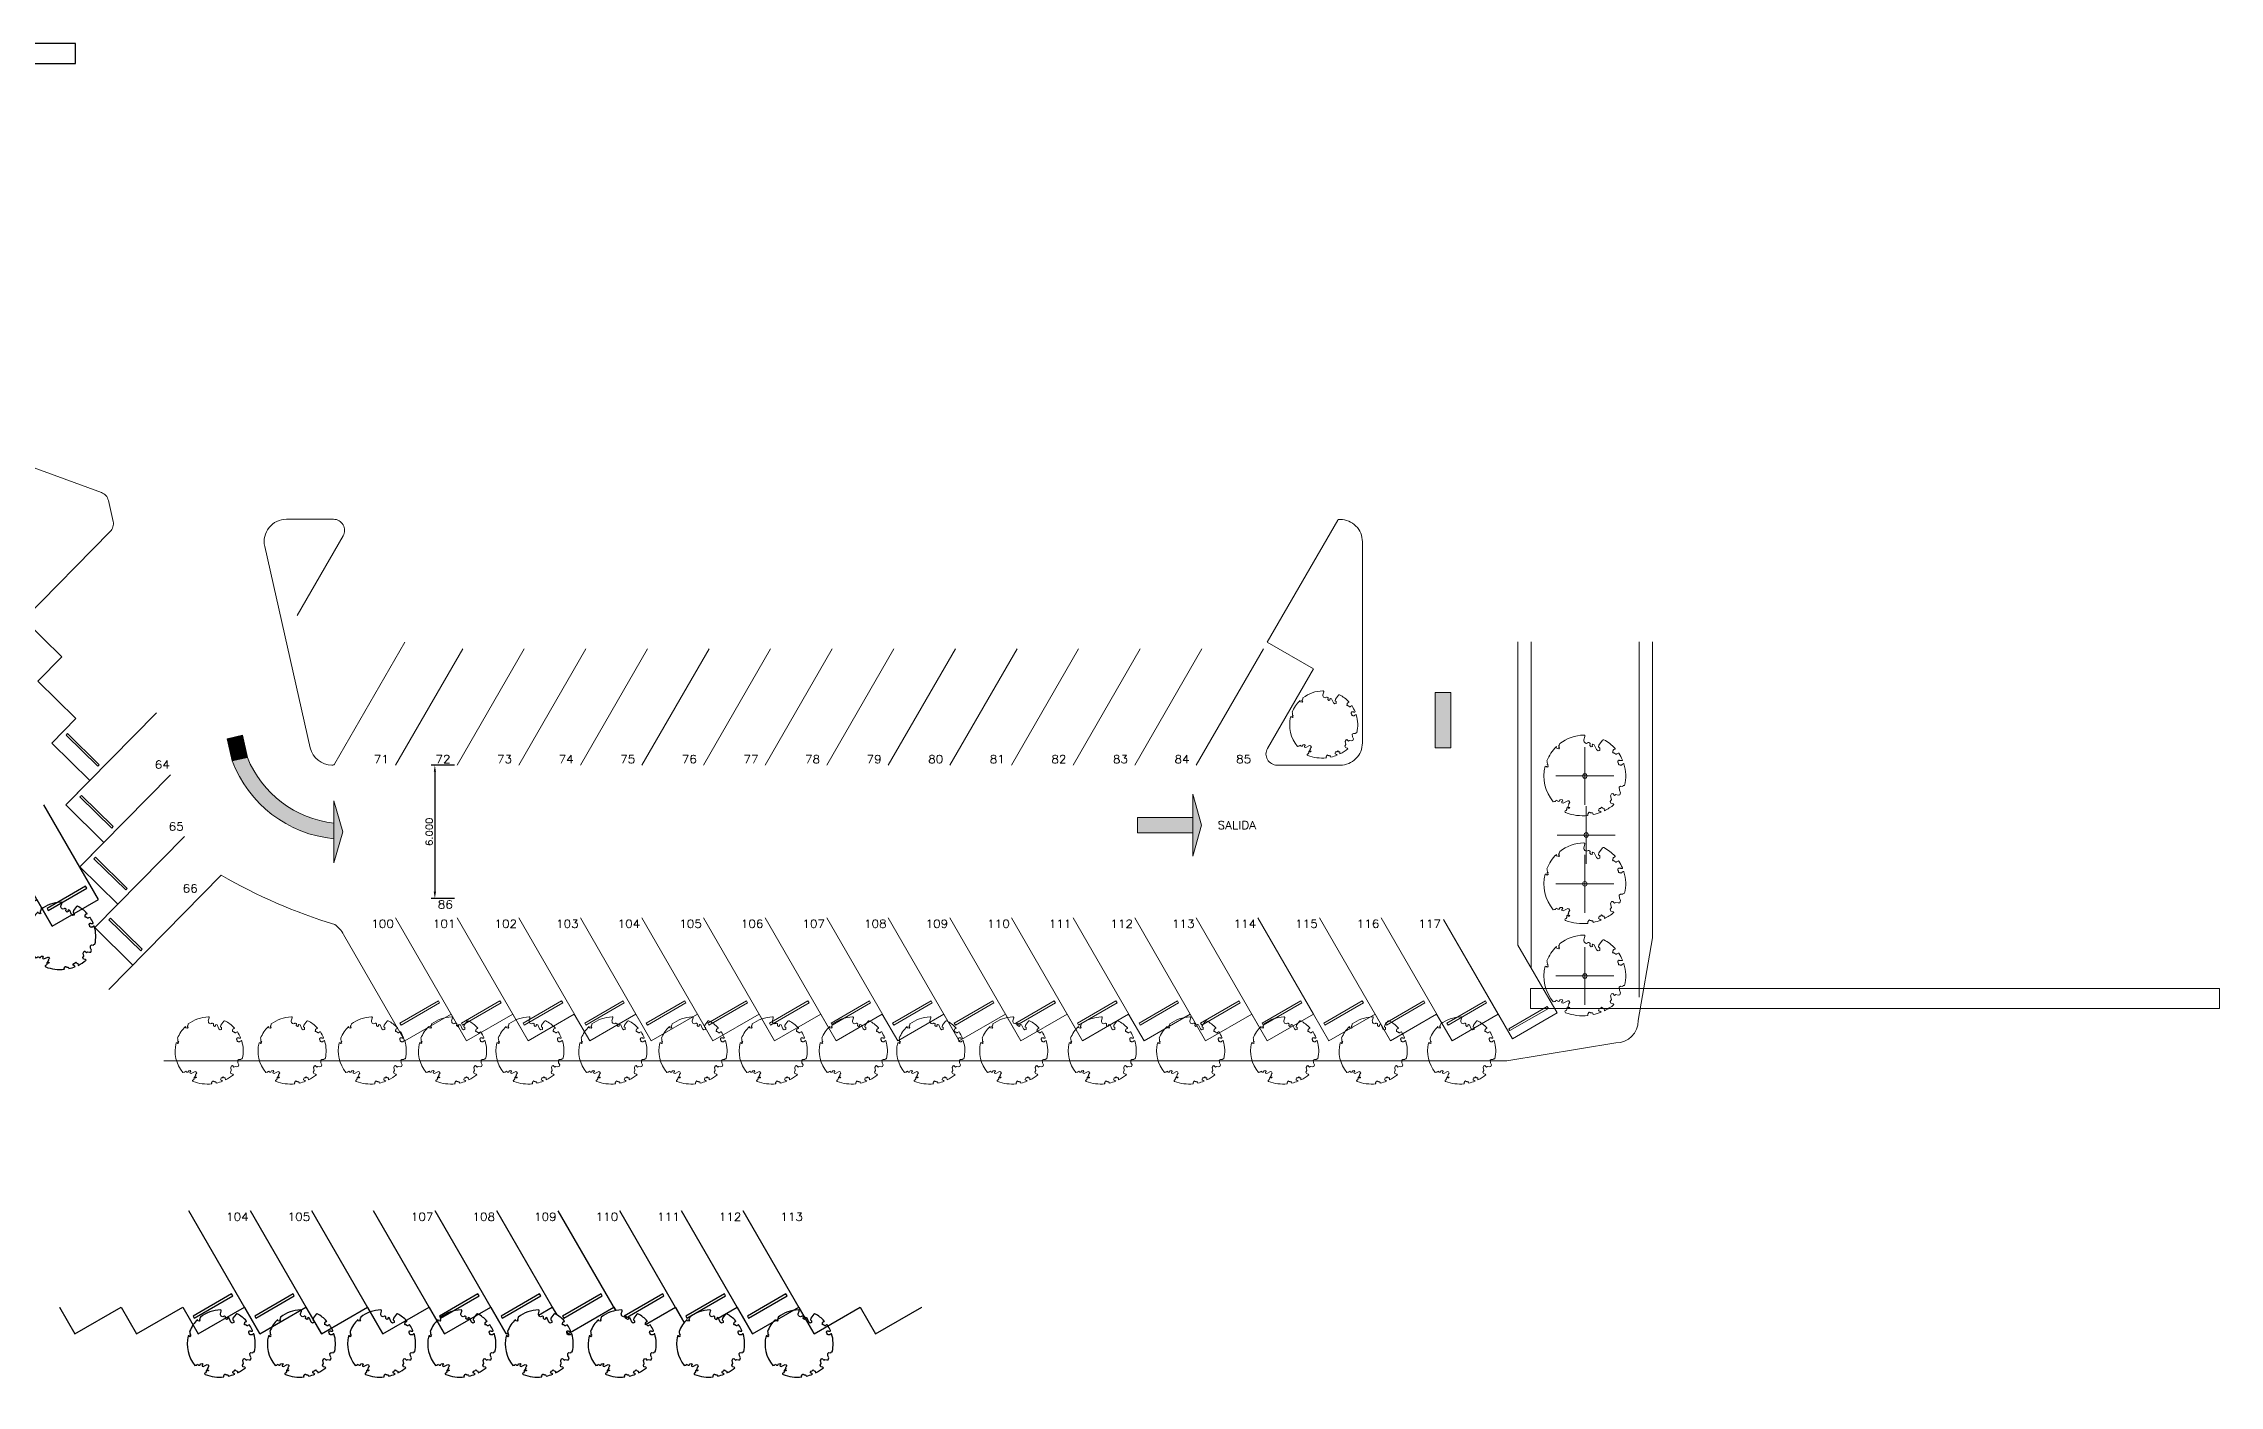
# Model space of a CAD drawing. Header units: centimetres. Extents: x 48 to 15845, y 265 to 7947.
# Drawn here: x 15612.2 to 15710.1, y 7844.7 to 7905.1 of the extents above; entities that cross this region are included whole.
import ezdxf

# ---------------------------------------------------------------- set-up
doc = ezdxf.new("R2010")
doc.units = ezdxf.units.CM
doc.header["$PDMODE"] = 3
doc.layers.add('c-edif-exst', color=3, linetype='Continuous')
doc.layers.add('curvas', color=1, linetype='Continuous', lineweight=13)
doc.layers.get('0').freeze()
doc.styles.add('ROMAND', font='romand', dxfattribs={"width": 1.1})
doc.dimstyles.new('ZVA-1-1', dxfattribs={"dimtxt": 0.0015, "dimasz": 0.0015, "dimexe": 0.0008, "dimexo": 0.00063, "dimgap": 0.0005, "dimtad": 2, "dimtoh": 1, "dimdec": 3, "dimlfac": -1, "dimzin": 1, "dimdsep": 46, "dimtxsty": 'ROMAND', "dimcen": 0.0009, "dimclrd": 256, "dimclre": 256, "dimclrt": 2, "dimadec": 0, "dimazin": 0, "dimtfac": 1, "dimtdec": 3, "dimtmove": 2, "dimatfit": 3, "dimfxl": 1, "dimtolj": 1, "dimtzin": 1, "dimarcsym": 0})

# ---------------------------------------------------------------- blocks, each defined once
blk = doc.blocks.new('Tree2')
blk.add_lwpolyline([(3.08, 2.03), (3.09, 2.03), (3.1, 2.03), (3.11, 2.03), (3.12, 2.03), (3.13, 2.02), (3.13, 2.02), (3.14, 2.02), (3.15, 2.02), (3.16, 2.02), (3.17, 2.03), (3.19, 2.03), (3.2, 2.04), (3.21, 2.05), (3.23, 2.06), (3.24, 2.08), (3.3, 2.16, -0.52938), (3.37, 2.16, -0.087139), (3.9, 0.88, -0.372341), (3.84, 0.77), (3.28, 0.55), (3.09, 0.57), (3.02, 0.71), (2.8, 0.77), (2.71, 0.61), (2.78, 0.43), (3.18, 0.11), (3.2, -0.03), (3.11, -0.08), (2.99, -0.04), (2.92, -0.14), (3.02, -0.3), (3.2, -0.33, -0.504641), (3.19, -0.58, 0.331948), (3.12, -0.77, 0.282008), (3.39, -1.01), (3.74, -1, -0.512156), (3.84, -1.12, -0.16076), (2.42, -3.19), (2.29, -3.17), (2.21, -3.23), (2.14, -3.17), (2.07, -3.24), (2.02, -3.1), (1.91, -3.14), (1.93, -3.34), (1.93, -3.41), (2.06, -3.43, -0.106371), (0.47, -3.97), (0.41, -3.92), (0.3, -3.89), (0.24, -3.86), (0.13, -3.84), (0.14, -3.74), (0.02, -3.77), (-0.06, -3.7), (-0.13, -3.78), (-0.07, -3.88), (-0.09, -4, -0.236298), (-3.25, -2.33, 0.159625), (-3.16, -2.13, 0.350802), (-3, -2.03, -0.504641), (-3.05, -1.79), (-2.88, -1.72), (-2.81, -1.55), (-2.9, -1.46), (-3.01, -1.53), (-3.11, -1.49), (-3.11, -1.35), (-2.78, -0.97), (-2.77, -0.87), (-2.89, -0.73), (-3.09, -0.82), (-3.15, -0.78), (-3.34, -0.84), (-3.37, -0.63, 0.733583), (-3.44, -0.77, -0.861625), (-3.51, -0.88, 0.279978), (-3.76, -0.9), (-3.76, -0.91, -0.827056), (-3.96, -0.89, -0.116774), (-3.66, 1.3), (-3.63, 1.28), (-3.61, 1.27), (-3.6, 1.26), (-3.58, 1.25), (-3.57, 1.25), (-3.55, 1.25), (-3.54, 1.25), (-3.53, 1.25), (-3.52, 1.25), (-3.51, 1.25), (-3.51, 1.26), (-3.5, 1.26), (-3.49, 1.26), (-3.48, 1.27), (-3.47, 1.27), (-3.46, 1.27), (-3.45, 1.27), (-3.44, 1.28), (-3.43, 1.28), (-3.41, 1.28), (-3.4, 1.28), (-3.38, 1.29), (-3.37, 1.29), (-3.36, 1.29), (-3.35, 1.3), (-3.33, 1.31), (-3.32, 1.31), (-3.32, 1.32), (-3.31, 1.32), (-3.3, 1.33), (-3.3, 1.34), (-3.3, 1.34), (-3.3, 1.35), (-3.3, 1.36), (-3.3, 1.36), (-3.31, 1.37), (-3.31, 1.37), (-3.32, 1.38), (-3.32, 1.39), (-3.32, 1.4), (-3.33, 1.41), (-3.33, 1.42), (-3.33, 1.43), (-3.33, 1.44), (-3.33, 1.45), (-3.33, 1.47), (-3.33, 1.48), (-3.33, 1.49), (-3.33, 1.51), (-3.33, 1.52), (-3.33, 1.53), (-3.33, 1.55), (-3.33, 1.56), (-3.33, 1.58), (-3.32, 1.59), (-3.32, 1.6), (-3.31, 1.62), (-3.31, 1.63), (-3.31, 1.65), (-3.31, 1.67), (-3.33, 1.69), (-3.35, 1.72), (-3.39, 1.75), (-3.44, 1.78, -0.040997), (-3.02, 2.45), (-2.96, 2.33), (-2.94, 2.18), (-2.86, 2.17), (-2.71, 2.18), (-2.67, 2.31), (-2.51, 2.38), (-2.6, 2.51), (-2.58, 2.66), (-2.8, 2.73, -0.05814), (-1.97, 3.48), (-1.92, 3.38), (-1.92, 3.16), (-1.76, 3.05), (-1.56, 3.11), (-1.24, 2.95), (-1.01, 2.99), (-0.96, 3.08), (-1.08, 3.31), (-0.98, 3.41), (-0.97, 3.64), (-0.9, 3.79), (-0.68, 3.81), (-0.48, 3.63), (-0.2, 3.53), (-0.07, 3.63), (-0.03, 3.86), (0.06, 3.88), (0.11, 4, -0.13428), (2.13, 3.39, -0.541727), (2.13, 3.32), (2.04, 3.25), (1.99, 3.22), (1.96, 3.18), (1.94, 3.15), (1.93, 3.12), (1.93, 3.1), (1.93, 3.07), (1.93, 3.05), (1.93, 3.03), (1.93, 3.01), (1.93, 2.99), (1.93, 2.97), (1.93, 2.95), (1.93, 2.94), (1.93, 2.93), (1.94, 2.91), (1.95, 2.9), (1.96, 2.89), (1.97, 2.89), (1.99, 2.88), (2, 2.87), (2.02, 2.86), (2.04, 2.86), (2.05, 2.85), (2.07, 2.84), (2.08, 2.83), (2.09, 2.82), (2.11, 2.8), (2.12, 2.79), (2.13, 2.78), (2.14, 2.77), (2.15, 2.77), (2.17, 2.76), (2.18, 2.76), (2.2, 2.76), (2.21, 2.76), (2.23, 2.76), (2.25, 2.76), (2.26, 2.76), (2.28, 2.77), (2.29, 2.77), (2.3, 2.77), (2.31, 2.78), (2.32, 2.78), (2.33, 2.79), (2.34, 2.8), (2.34, 2.81), (2.35, 2.83), (2.35, 2.84), (2.35, 2.86), (2.35, 2.89), (2.36, 2.92), (2.36, 2.95), (2.37, 2.99), (2.37, 3.03), (2.4, 3.13, -0.543104), (2.46, 3.15, -0.046766), (3.01, 2.64, -0.385168), (3, 2.59), (2.9, 2.47), (2.87, 2.44), (2.85, 2.4), (2.84, 2.38), (2.84, 2.36), (2.85, 2.35), (2.86, 2.33), (2.86, 2.32), (2.87, 2.31), (2.88, 2.29), (2.88, 2.28), (2.89, 2.27), (2.89, 2.25), (2.9, 2.24), (2.9, 2.23), (2.9, 2.21), (2.91, 2.2), (2.91, 2.19), (2.91, 2.18), (2.91, 2.16), (2.92, 2.15), (2.92, 2.14), (2.92, 2.13), (2.92, 2.12), (2.91, 2.11), (2.91, 2.1), (2.91, 2.1), (2.91, 2.09), (2.9, 2.08), (2.9, 2.07), (2.9, 2.07), (2.9, 2.06), (2.91, 2.06), (2.91, 2.05), (2.92, 2.04), (2.93, 2.04), (2.94, 2.04), (2.95, 2.03), (2.96, 2.03), (2.97, 2.03), (2.99, 2.03), (3, 2.03), (3.01, 2.03), (3.03, 2.03), (3.04, 2.03), (3.06, 2.03), (3.07, 2.03)], format="xyb", close=True)
blk = doc.blocks.new('*D12')
at = {"layer": 'curvas', "lineweight": -2}
for p, q in [((15630.719, 7872.606), (15629.681, 7872.606)), ((15629.841, 7872.306), (15629.841, 7866.906)), ((15630.719, 7866.606), (15629.681, 7866.606))]:
    blk.add_line(p, q, dxfattribs=at)
for points in [[(15629.791, 7872.306), (15629.891, 7872.306), (15629.841, 7872.606)], [(15629.791, 7866.906), (15629.891, 7866.906), (15629.841, 7866.606)]]:
    blk.add_solid(points, dxfattribs=at)
at = {"layer": 'Defpoints', "color": 0, "lineweight": -2}
for p in [(15630.845, 7872.606), (15629.841, 7866.606), (15630.845, 7866.606)]:
    blk.add_point(p, dxfattribs=at)
at = {"layer": 'curvas', "color": 2, "insert": (15629.591, 7869.606), "char_height": 0.3, "attachment_point": 5, "rotation": 90, "style": 'ROMAND'}
blk.add_mtext('\\A1;6.000', dxfattribs=at)

msp = doc.modelspace()

# ---------------------------------------------------------------- hatches: boundary and pattern name
at = {"layer": 'curvas'}
for points in [[(15675.5514, 7873.3903), (15675.5514, 7875.8719), (15674.8541, 7875.8719), (15674.8541, 7873.3903)], [(15621.1802, 7873.9483), (15621.4049, 7872.9549), (15620.7247, 7872.8011), (15620.5001, 7873.7945)], [(15621.4049, 7872.9549), (15620.7247, 7872.8011, 0.2871567), (15625.3024, 7869.2915), (15625.3024, 7869.9925, -0.2765471)], [(15625.3024, 7870.9989), (15625.3024, 7868.2124), (15625.6943, 7869.6056)], [(15663.9448, 7871.3004), (15663.9448, 7868.514), (15664.3367, 7869.9072)], [(15661.4633, 7869.5585), (15663.9448, 7869.5585), (15663.9448, 7870.2558), (15661.4633, 7870.2558)]]:
    msp.add_hatch(color=256, dxfattribs=at).paths.add_polyline_path(points)

# ---------------------------------------------------------------- linework, layer by layer
at = {"layer": 'c-edif-exst', "elevation": 113.4648}
msp.add_lwpolyline([(15582.6767, 7904.169), (15613.6767, 7904.169), (15613.6767, 7905.069), (15582.6767, 7905.069)], close=True, dxfattribs=at)
at = {"layer": 'curvas'}
for p, q in [((15675.2308, 7865.6576, 113.4648), (15678.3299, 7860.2963, 113.4648)), ((15678.5758, 7864.5002, 113.4648), (15680.3363, 7861.4547, 113.4648)), ((15684.6335, 7864.8358, 113.4648), (15683.9829, 7861.109, 113.4648)), ((15682.9829, 7860.109, 113.4648), (15678.0745, 7859.2963, 113.4648))]:
    msp.add_line(p, q, dxfattribs=at)
at = {"layer": 'curvas', "elevation": 113.4648}
for points in [[(15609.6213, 7886.7692), (15614.8346, 7884.8717, -0.2551703), (15615.1513, 7884.5121), (15615.3643, 7883.5703, -0.2551703), (15615.2331, 7883.1095), (15611.3527, 7879.1631)], [(15628.4952, 7878.1358), (15625.3457, 7872.6806, -0.2679492), (15625.2158, 7872.6056), (15625.2083, 7872.6056, -0.3504833), (15624.2329, 7873.3851), (15622.1843, 7882.4454, -0.4809513), (15623.1596, 7883.6659), (15625.2794, 7883.6659, -0.5773503), (15625.7124, 7882.9159), (15623.6455, 7879.3358)], [(15625.3347, 7865.4374, -0.0576442), (15620.2321, 7867.655, -0.0742037)], [(15628.4952, 7860.206), (15625.7354, 7864.9861, 0.1016255), (15625.3347, 7865.4374, 0.1016255)]]:
    msp.add_lwpolyline(points, format="xyb", dxfattribs=at)
msp.add_lwpolyline([(15670.4657, 7883.6308), (15667.2931, 7878.1358), (15669.3716, 7876.9358), (15667.3046, 7873.3556, 0.5773503), (15667.7376, 7872.6056), (15670.576, 7872.6056, 0.4142136), (15671.576, 7873.6056), (15671.576, 7882.6558, 0.4142136), (15670.576, 7883.6558), (15670.509, 7883.6558, 0.2679492)], format="xyb", close=True, dxfattribs=at)
for points in [[(15611.3527, 7879.1631), (15613.064, 7877.4804), (15611.982, 7876.3801), (15613.6932, 7874.6973), (15612.6113, 7873.597), (15614.3225, 7871.9143), (15613.2406, 7870.8139), (15614.9518, 7869.1312), (15613.8698, 7868.0308), (15615.5811, 7866.3481), (15614.5442, 7865.2936), (15616.2555, 7863.6109), (15616.2555, 7863.6109)], [(15631.0933, 7877.8358), (15628.0737, 7872.6056)], [(15633.8646, 7877.8358), (15630.8449, 7872.6056)], [(15636.6358, 7877.8358), (15633.6162, 7872.6056)], [(15639.4071, 7877.8358), (15636.3875, 7872.6056)], [(15642.1784, 7877.8358), (15639.1588, 7872.6056)], [(15644.9497, 7877.8358), (15641.9301, 7872.6056)], [(15647.721, 7877.8358), (15644.7014, 7872.6056)], [(15650.4922, 7877.8358), (15647.4726, 7872.6056)], [(15653.2635, 7877.8358), (15650.2439, 7872.6056)], [(15656.0348, 7877.8358), (15653.0152, 7872.6056)], [(15658.8061, 7877.8358), (15655.7865, 7872.6056)], [(15661.5774, 7877.8358), (15658.5578, 7872.6056)], [(15664.3487, 7877.8358), (15661.329, 7872.6056)], [(15667.1199, 7877.8358), (15664.1003, 7872.6056)], [(15678.5758, 7878.1558), (15678.5758, 7864.5002)], [(15679.1758, 7878.1558), (15679.1758, 7863.4622)], [(15684.0335, 7878.1558), (15684.0335, 7862.1626)], [(15684.6335, 7878.1558), (15684.6335, 7864.8358)], [(15613.2406, 7870.8139), (15617.3124, 7874.9549)], [(15681.5831, 7870.817), (15681.5831, 7873.4196)], [(15613.8698, 7868.0308), (15617.9417, 7872.1718)], [(15682.8844, 7872.1183), (15680.2818, 7872.1183)], [(15681.6455, 7868.1579), (15681.6455, 7870.7606)], [(15614.5442, 7865.2936), (15618.571, 7869.3887)], [(15682.9468, 7869.4592), (15680.3442, 7869.4592)], [(15681.5831, 7865.9652), (15681.5831, 7868.5678)], [(15615.1735, 7862.5105), (15620.2321, 7867.655)], [(15682.8844, 7867.2665), (15680.2818, 7867.2665)], [(15616.2555, 7863.6109), (15614.5442, 7865.2936)], [(15631.2665, 7860.206), (15628.0737, 7865.7361)], [(15634.0378, 7860.206), (15630.8449, 7865.7361)], [(15636.809, 7860.206), (15633.6162, 7865.7361)], [(15639.5803, 7860.206), (15636.3875, 7865.7361)], [(15642.3516, 7860.206), (15639.1588, 7865.7361)], [(15645.1229, 7860.206), (15641.9301, 7865.7361)], [(15647.8942, 7860.206), (15644.7014, 7865.7361)], [(15650.6655, 7860.206), (15647.4726, 7865.7361)], [(15653.4367, 7860.206), (15650.2439, 7865.7361)], [(15656.208, 7860.206), (15653.0152, 7865.7361)], [(15658.9793, 7860.206), (15655.7865, 7865.7361)], [(15661.7506, 7860.206), (15658.5578, 7865.7361)], [(15664.5219, 7860.206), (15661.329, 7865.7361)], [(15667.2931, 7860.206), (15664.1003, 7865.7361)], [(15669.3716, 7861.406), (15666.8716, 7865.7361)], [(15669.3716, 7861.406), (15669.3716, 7861.406), (15670.0644, 7860.206), (15672.1429, 7861.406), (15672.8357, 7860.206), (15674.9142, 7861.406), (15675.607, 7860.206), (15677.6854, 7861.406), (15675.2308, 7865.6576)], [(15672.8357, 7860.206), (15669.6429, 7865.7361)], [(15675.607, 7860.206), (15672.4142, 7865.7361)], [(15681.5831, 7861.8187), (15681.5831, 7864.4214)], [(15682.8844, 7863.12), (15680.2818, 7863.12)], [(15628.4952, 7860.206), (15630.5737, 7861.406)], [(15630.5737, 7861.406), (15630.5737, 7861.406), (15631.2665, 7860.206), (15633.3449, 7861.406), (15634.0378, 7860.206), (15636.1162, 7861.406), (15636.809, 7860.206), (15638.8875, 7861.406), (15639.5803, 7860.206), (15641.6588, 7861.406), (15642.3516, 7860.206), (15644.4301, 7861.406), (15645.1229, 7860.206), (15647.2014, 7861.406), (15647.8942, 7860.206), (15649.9726, 7861.406), (15650.6655, 7860.206), (15652.7439, 7861.406), (15653.4367, 7860.206), (15655.5152, 7861.406), (15656.208, 7860.206), (15658.2865, 7861.406), (15658.9793, 7860.206), (15661.0578, 7861.406), (15661.7506, 7860.206), (15663.829, 7861.406), (15664.5219, 7860.206), (15666.6003, 7861.406), (15667.2931, 7860.206), (15669.3716, 7861.406), (15669.3716, 7861.406), (15669.3716, 7861.406), (15669.3716, 7861.406)], [(15680.3363, 7861.4547), (15678.3299, 7860.2963)], [(15617.6392, 7859.2963), (15678.0745, 7859.2963)]]:
    msp.add_lwpolyline(points, dxfattribs=at)
for points in [[(15675.5514, 7873.3903), (15675.5514, 7875.8719), (15674.8541, 7875.8719), (15674.8541, 7873.3903)], [(15614.6707, 7872.5536), (15613.2447, 7873.9559), (15613.3148, 7874.0272), (15614.7408, 7872.6249)], [(15621.1802, 7873.9483), (15621.4049, 7872.9549), (15620.7247, 7872.8011), (15620.5001, 7873.7945)], [(15615.3, 7869.7705), (15613.8739, 7871.1728), (15613.9441, 7871.2441), (15615.3701, 7869.8419)], [(15625.6943, 7869.6056), (15625.3024, 7870.9989), (15625.3024, 7868.2124)], [(15664.3367, 7869.9072), (15663.9448, 7871.3004), (15663.9448, 7868.514)], [(15661.4633, 7869.5585), (15663.9448, 7869.5585), (15663.9448, 7870.2558), (15661.4633, 7870.2558)], [(15615.9293, 7866.9875), (15614.5032, 7868.3897), (15614.5734, 7868.461), (15615.9994, 7867.0588)], [(15616.6037, 7864.2503), (15615.1776, 7865.6525), (15615.2477, 7865.7238), (15616.6738, 7864.3216)], [(15630.0005, 7861.9988), (15628.2684, 7860.9988), (15628.3184, 7860.9122), (15630.0505, 7861.9122)], [(15632.7717, 7861.9988), (15631.0397, 7860.9988), (15631.0897, 7860.9122), (15632.8217, 7861.9122)], [(15635.543, 7861.9988), (15633.811, 7860.9988), (15633.861, 7860.9122), (15635.593, 7861.9122)], [(15638.3143, 7861.9988), (15636.5823, 7860.9988), (15636.6323, 7860.9122), (15638.3643, 7861.9122)], [(15641.0856, 7861.9988), (15639.3535, 7860.9988), (15639.4035, 7860.9122), (15641.1356, 7861.9122)], [(15643.8569, 7861.9988), (15642.1248, 7860.9988), (15642.1748, 7860.9122), (15643.9069, 7861.9122)], [(15646.6281, 7861.9988), (15644.8961, 7860.9988), (15644.9461, 7860.9122), (15646.6781, 7861.9122)], [(15649.3994, 7861.9988), (15647.6674, 7860.9988), (15647.7174, 7860.9122), (15649.4494, 7861.9122)], [(15652.1707, 7861.9988), (15650.4387, 7860.9988), (15650.4887, 7860.9122), (15652.2207, 7861.9122)], [(15654.942, 7861.9988), (15653.2099, 7860.9988), (15653.2599, 7860.9122), (15654.992, 7861.9122)], [(15657.7133, 7861.9988), (15655.9812, 7860.9988), (15656.0312, 7860.9122), (15657.7633, 7861.9122)], [(15660.4846, 7861.9988), (15658.7525, 7860.9988), (15658.8025, 7860.9122), (15660.5346, 7861.9122)], [(15663.2558, 7861.9988), (15661.5238, 7860.9988), (15661.5738, 7860.9122), (15663.3058, 7861.9122)], [(15666.0271, 7861.9988), (15664.2951, 7860.9988), (15664.3451, 7860.9122), (15666.0771, 7861.9122)], [(15668.7984, 7861.9988), (15667.0663, 7860.9988), (15667.1163, 7860.9122), (15668.8484, 7861.9122)], [(15671.5697, 7861.9988), (15669.8376, 7860.9988), (15669.8876, 7860.9122), (15671.6197, 7861.9122)], [(15674.341, 7861.9988), (15672.6089, 7860.9988), (15672.6589, 7860.9122), (15674.391, 7861.9122)], [(15677.1122, 7861.9988), (15675.3802, 7860.9988), (15675.4302, 7860.9122), (15677.1622, 7861.9122)], [(15679.1392, 7861.659), (15710.1392, 7861.659), (15710.1392, 7862.559), (15679.1392, 7862.559)], [(15679.8953, 7861.7472), (15678.1633, 7860.7472), (15678.2133, 7860.6606), (15679.9453, 7861.6606)]]:
    msp.add_lwpolyline(points, close=True, dxfattribs=at)
at = {"layer": 'curvas'}
for centre in [(15681.5831, 7872.1183, 113.4648), (15681.6455, 7869.4592, 113.4648), (15681.5831, 7867.2665, 113.4648), (15681.5831, 7863.12, 113.4648)]:
    msp.add_circle(centre, 0.1013, dxfattribs=at)
for centre, radius, start, end in [((15625.817, 7874.703, 113.4648), 5.4359, 200.480157, 264.567255), ((15625.8268, 7874.7276, 113.4648), 4.7641, 201.845564, 263.680081), ((15682.9829, 7861.109, 113.4648), 1, 270, 0)]:
    msp.add_arc(centre, radius, start, end, dxfattribs=at)
at = {"layer": 'Defpoints', "elevation": 113.4648}
for points in [[(15606.385, 7866.56), (15606.385, 7866.56), (15607.0778, 7865.36), (15609.1563, 7866.56), (15609.8491, 7865.36), (15611.9276, 7866.56), (15612.6204, 7865.36), (15614.6989, 7866.56), (15612.2442, 7870.8116)], [(15612.6204, 7865.36), (15609.4276, 7870.8901)], [(15621.9615, 7847.0221), (15618.7687, 7852.5523)], [(15624.7328, 7847.0221), (15621.54, 7852.5523)], [(15627.5041, 7847.0221), (15624.3113, 7852.5523)], [(15630.2754, 7847.0221), (15627.0825, 7852.5523)], [(15633.0466, 7847.0221), (15629.8538, 7852.5523)], [(15635.3236, 7847.8784), (15632.6251, 7852.5523)], [(15637.9842, 7848.0701), (15635.3964, 7852.5523)], [(15641.064, 7847.5356), (15638.1677, 7852.5523)], [(15644.1318, 7847.0221), (15640.9389, 7852.5523)], [(15646.9031, 7847.0221), (15643.7102, 7852.5523)], [(15612.9549, 7848.2221), (15612.9549, 7848.2221), (15613.6477, 7847.0221), (15615.7261, 7848.2221), (15616.419, 7847.0221), (15618.4974, 7848.2221), (15619.1902, 7847.0221), (15621.2687, 7848.2221), (15621.9615, 7847.0221), (15624.04, 7848.2221), (15624.7328, 7847.0221), (15626.8113, 7848.2221), (15627.5041, 7847.0221), (15629.5825, 7848.2221), (15630.2754, 7847.0221), (15632.3538, 7848.2221), (15633.0466, 7847.0221), (15633.1267, 7847.0684)], [(15634.5054, 7847.8643), (15635.1251, 7848.2221), (15635.3236, 7847.8784)], [(15635.7726, 7847.1007), (15635.8179, 7847.0221), (15637.8964, 7848.2221), (15637.9842, 7848.0701)], [(15639.3137, 7847.4405), (15640.6677, 7848.2221), (15641.064, 7847.5356)], [(15642.4779, 7847.6673), (15643.4389, 7848.2221), (15644.1318, 7847.0221), (15646.2102, 7848.2221), (15646.9031, 7847.0221), (15648.9815, 7848.2221), (15649.6743, 7847.0221), (15651.7528, 7848.2221), (15651.7528, 7848.2221), (15651.7528, 7848.2221), (15651.7528, 7848.2221)], [(15635.8179, 7847.0221), (15635.7726, 7847.1007)]]:
    msp.add_lwpolyline(points, dxfattribs=at)
for points in [[(15614.1257, 7867.1528), (15612.3936, 7866.1528), (15612.4436, 7866.0662), (15614.1757, 7867.0662)], [(15620.6955, 7848.815), (15618.9634, 7847.815), (15619.0134, 7847.7284), (15620.7455, 7848.7284)], [(15623.4668, 7848.815), (15621.7347, 7847.815), (15621.7847, 7847.7284), (15623.5168, 7848.7284)], [(15631.7806, 7848.815), (15630.0486, 7847.815), (15630.0986, 7847.7284), (15631.8306, 7848.7284)], [(15634.5519, 7848.815), (15632.8198, 7847.815), (15632.8698, 7847.7284), (15634.6019, 7848.7284)], [(15637.3232, 7848.815), (15635.5911, 7847.815), (15635.6411, 7847.7284), (15637.3732, 7848.7284)], [(15640.0945, 7848.815), (15638.3624, 7847.815), (15638.4124, 7847.7284), (15640.1445, 7848.7284)], [(15642.8657, 7848.815), (15641.1337, 7847.815), (15641.1837, 7847.7284), (15642.9157, 7848.7284)], [(15645.637, 7848.815), (15643.905, 7847.815), (15643.955, 7847.7284), (15645.687, 7848.7284)]]:
    msp.add_lwpolyline(points, close=True, dxfattribs=at)

# ---------------------------------------------------------------- block references
at = {"layer": 'curvas', "ltscale": 0.5}
for p, xscale, yscale, zscale, rotation in [((15669.8344, 7874.4154, 113.4648), -0.3828595169046051, 0.3828595169043183, 0.3828595169048441, 254.9999999999413), ((15681.5831, 7872.1183, 113.4648), -0.4594314202859465, 0.4594314202850001, 0.4594314202858243, 255.0000000000963), ((15681.5831, 7867.2665, 113.4648), -0.4594314202859465, 0.4594314202850001, 0.4594314202858243, 255.0000000000963), ((15681.5831, 7863.12, 113.4648), -0.4594314202859465, 0.4594314202850001, 0.4594314202858243, 255.0000000000963), ((15619.6851, 7859.749, 113.4648), -0.3828595169046051, 0.3828595169043183, 0.3828595169048441, 254.9999999999413), ((15623.4173, 7859.749, 113.4648), -0.3828595169046051, 0.3828595169043183, 0.3828595169048441, 254.9999999999413), ((15627.025, 7859.749, 113.4648), -0.3828595169046051, 0.3828595169043183, 0.3828595169048441, 254.9999999999413), ((15630.6327, 7859.749, 113.4648), -0.3828595169046051, 0.3828595169043183, 0.3828595169048441, 254.9999999999413), ((15634.116, 7859.749, 113.4648), -0.3828595169046051, 0.3828595169043183, 0.3828595169048441, 254.9999999999413), ((15637.8481, 7859.749, 113.4648), -0.3828595169046051, 0.3828595169043183, 0.3828595169048441, 254.9999999999413), ((15641.4558, 7859.749, 113.4648), -0.3828595169046051, 0.3828595169043183, 0.3828595169048441, 254.9999999999413), ((15645.0635, 7859.749, 113.4648), -0.3828595169046051, 0.3828595169043183, 0.3828595169048441, 254.9999999999413), ((15648.6712, 7859.749, 113.4648), -0.3828595169046051, 0.3828595169043183, 0.3828595169048441, 254.9999999999413), ((15652.1545, 7859.749, 113.4648), -0.3828595169046051, 0.3828595169043183, 0.3828595169048441, 254.9999999999413), ((15655.8866, 7859.749, 113.4648), -0.3828595169046051, 0.3828595169043183, 0.3828595169048441, 254.9999999999413), ((15659.8676, 7859.749, 113.4648), -0.3828595169046051, 0.3828595169043183, 0.3828595169048441, 254.9999999999413), ((15663.8485, 7859.749, 113.4648), -0.3828595169046051, 0.3828595169043183, 0.3828595169048441, 254.9999999999413), ((15668.0782, 7859.749, 113.4648), -0.3828595169046051, 0.3828595169043183, 0.3828595169048441, 254.9999999999413), ((15672.0591, 7859.749, 113.4648), -0.3828595169046051, 0.3828595169043183, 0.3828595169048441, 254.9999999999413), ((15676.04, 7859.749, 113.4648), -0.3828595169046051, 0.3828595169043183, 0.3828595169048441, 254.9999999999413)]:
    msp.add_blockref('Tree2', p, dxfattribs=dict(at, xscale=xscale, yscale=yscale, zscale=zscale, rotation=rotation))
at = {"layer": 'Defpoints', "ltscale": 0.5, "xscale": -0.3828595169046051, "yscale": 0.3828595169043183, "zscale": 0.3828595169048441, "rotation": 254.9999999999413}
for p in [(15613.0535, 7864.903, 113.4648), (15620.2293, 7846.5651, 113.4648), (15623.837, 7846.5651, 113.4648), (15627.4447, 7846.5651, 113.4648), (15631.0524, 7846.5651, 113.4648), (15634.5357, 7846.5651, 113.4648), (15638.2678, 7846.5651, 113.4648), (15642.2487, 7846.5651, 113.4648), (15646.2297, 7846.5651, 113.4648)]:
    msp.add_blockref('Tree2', p, dxfattribs=at)

# ---------------------------------------------------------------- texts
at = {"layer": 'curvas', "char_height": 0.36, "attachment_point": 5, "style": 'ROMAND'}
for s, insert in [('64', (15617.5748, 7872.6263, 113.4648)), ('71', (15627.4347, 7872.8752, 113.4648)), ('72', (15630.206, 7872.8752, 113.4648)), ('73', (15632.9773, 7872.8752, 113.4648)), ('74', (15635.7485, 7872.8752, 113.4648)), ('75', (15638.5198, 7872.8752, 113.4648)), ('76', (15641.2911, 7872.8752, 113.4648)), ('77', (15644.0624, 7872.8752, 113.4648)), ('78', (15646.8337, 7872.8752, 113.4648)), ('79', (15649.6049, 7872.8752, 113.4648)), ('80', (15652.3762, 7872.8752, 113.4648)), ('81', (15655.1475, 7872.8752, 113.4648)), ('82', (15657.9188, 7872.8752, 113.4648)), ('83', (15660.6901, 7872.8752, 113.4648)), ('84', (15663.4613, 7872.8752, 113.4648)), ('85', (15666.2326, 7872.8752, 113.4648)), ('65', (15618.2041, 7869.8432, 113.4648)), ('SALIDA', (15665.9244, 7869.9072, 113.4648)), ('66', (15618.8334, 7867.0602, 113.4648)), ('86', (15630.3127, 7866.3361, 113.4648)), ('100', (15627.488, 7865.469, 113.4648)), ('101', (15630.2593, 7865.469, 113.4648)), ('102', (15633.0306, 7865.469, 113.4648)), ('103', (15635.8019, 7865.469, 113.4648)), ('104', (15638.5732, 7865.469, 113.4648)), ('105', (15641.3444, 7865.469, 113.4648)), ('106', (15644.1157, 7865.469, 113.4648)), ('107', (15646.887, 7865.469, 113.4648)), ('108', (15649.6583, 7865.469, 113.4648)), ('109', (15652.4296, 7865.469, 113.4648)), ('110', (15655.2008, 7865.469, 113.4648)), ('111', (15657.9721, 7865.469, 113.4648)), ('112', (15660.7434, 7865.469, 113.4648)), ('113', (15663.5147, 7865.469, 113.4648)), ('114', (15666.286, 7865.469, 113.4648)), ('115', (15669.0573, 7865.469, 113.4648)), ('116', (15671.8285, 7865.469, 113.4648)), ('117', (15674.5998, 7865.469, 113.4648))]:
    msp.add_mtext(s, dxfattribs=dict(at, insert=insert))
at = {"layer": 'Defpoints', "char_height": 0.36, "attachment_point": 5, "style": 'ROMAND'}
for s, insert in [('104', (15620.9544, 7852.2851, 113.4648)), ('105', (15623.7256, 7852.2851, 113.4648)), ('107', (15629.2682, 7852.2851, 113.4648)), ('108', (15632.0395, 7852.2851, 113.4648)), ('109', (15634.8108, 7852.2851, 113.4648)), ('110', (15637.582, 7852.2851, 113.4648)), ('111', (15640.3533, 7852.2851, 113.4648)), ('112', (15643.1246, 7852.2851, 113.4648)), ('113', (15645.8959, 7852.2851, 113.4648))]:
    msp.add_mtext(s, dxfattribs=dict(at, insert=insert))

# ---------------------------------------------------------------- dimensions: what is measured, and where the dimension line sits
at = {"layer": 'curvas'}
dim = msp.add_aligned_dim(p1=(15630.8449, 7872.6056, 113.4648), p2=(15630.8449, 7866.6056, 113.4648), distance=-1.0041, dimstyle='ZVA-1-1', override={"dimscale": 200}, dxfattribs=at)
dim.commit()
dim.dimension.update_dxf_attribs({"geometry": '*D12', "text_midpoint": (15629.5909, 7869.6056, 113.4648)})

doc.saveas('drawing.dxf')
